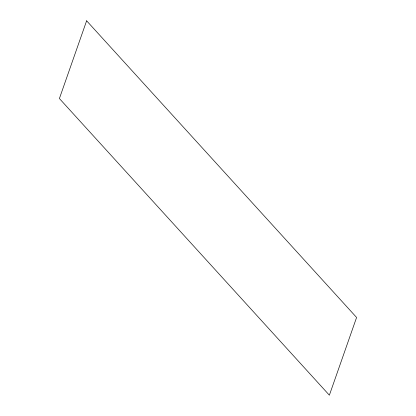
<?xml version="1.0" encoding="UTF-8"?>
<svg xmlns="http://www.w3.org/2000/svg" width="416" height="416" viewBox="0 0 416 416"><rect width="100%" height="100%" fill="white"/><g stroke="black" fill="none" stroke-linecap="round" stroke-linejoin="round"><path stroke-width="0.62" d="M86.627 20.8L59.405 98.535L329.373 395.2L356.595 317.465L86.627 20.8"/></g></svg>
